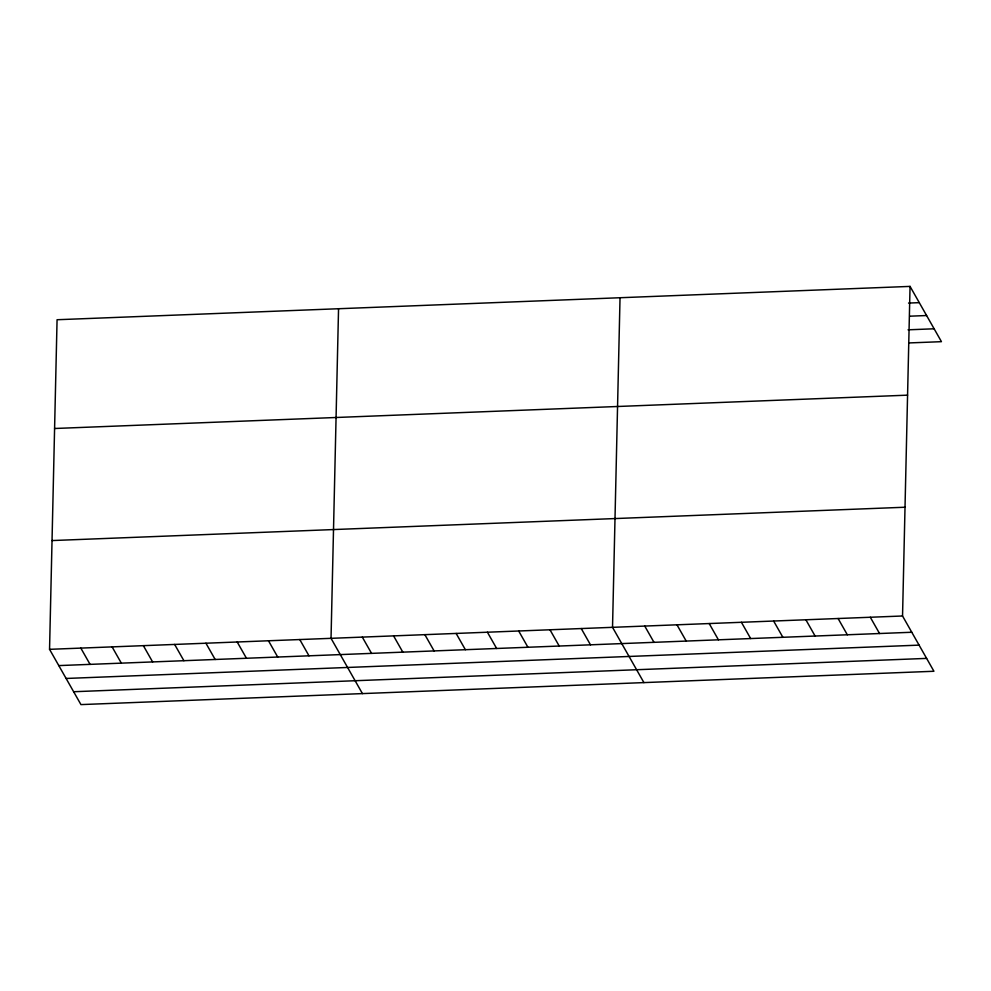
<?xml version="1.0" encoding="UTF-8"?>
<svg xmlns="http://www.w3.org/2000/svg" width="991" height="991" viewBox="0 0 991 991"><rect width="100%" height="100%" fill="white"/><g stroke="black" fill="none" stroke-linecap="round" stroke-linejoin="round"><path stroke-width="1.49" d="M910.048 286.399L902.541 615.993L933.931 671.266L80.952 704.601L49.55 649.328L57.069 319.734L910.048 286.399L941.45 341.672L909.23 342.923M338.55 308.734L331.031 638.328L362.433 693.601M620.032 297.734L612.525 627.328L643.915 682.601M908.549 303.073L919.289 302.651M909.726 316.191L926.597 315.534M908.053 329.817L934.141 328.789M54.579 428.496L907.57 395.161M52.028 540.566L905.018 507.231M49.55 649.328L902.541 615.993M58.791 665.593L911.77 632.258M66.1 678.463L919.091 645.129M73.631 691.73L926.622 658.396M870.309 617.257L879.55 633.522M838.089 618.508L847.33 634.773M805.869 619.771L815.097 636.036M773.637 621.035L782.878 637.3M741.417 622.286L750.658 638.551M709.197 623.55L718.425 639.814M676.964 624.813L686.206 641.078M644.745 626.064L653.986 642.329M581.246 628.554L590.487 644.819M549.968 629.768L559.209 646.033M518.689 630.994L527.93 647.259M487.411 632.221L496.652 648.486M456.145 633.447L465.374 649.7M424.866 634.661L434.108 650.926M393.588 635.888L402.829 652.152M362.31 637.114L371.551 653.366M299.765 639.554L308.994 655.819M268.487 640.781L277.715 657.033M237.208 641.995L246.449 658.259M205.93 643.221L215.171 659.486M174.651 644.447L183.892 660.7M143.373 645.661L152.614 661.926M112.107 646.888L121.336 663.152M80.828 648.114L90.07 664.366"/></g></svg>
